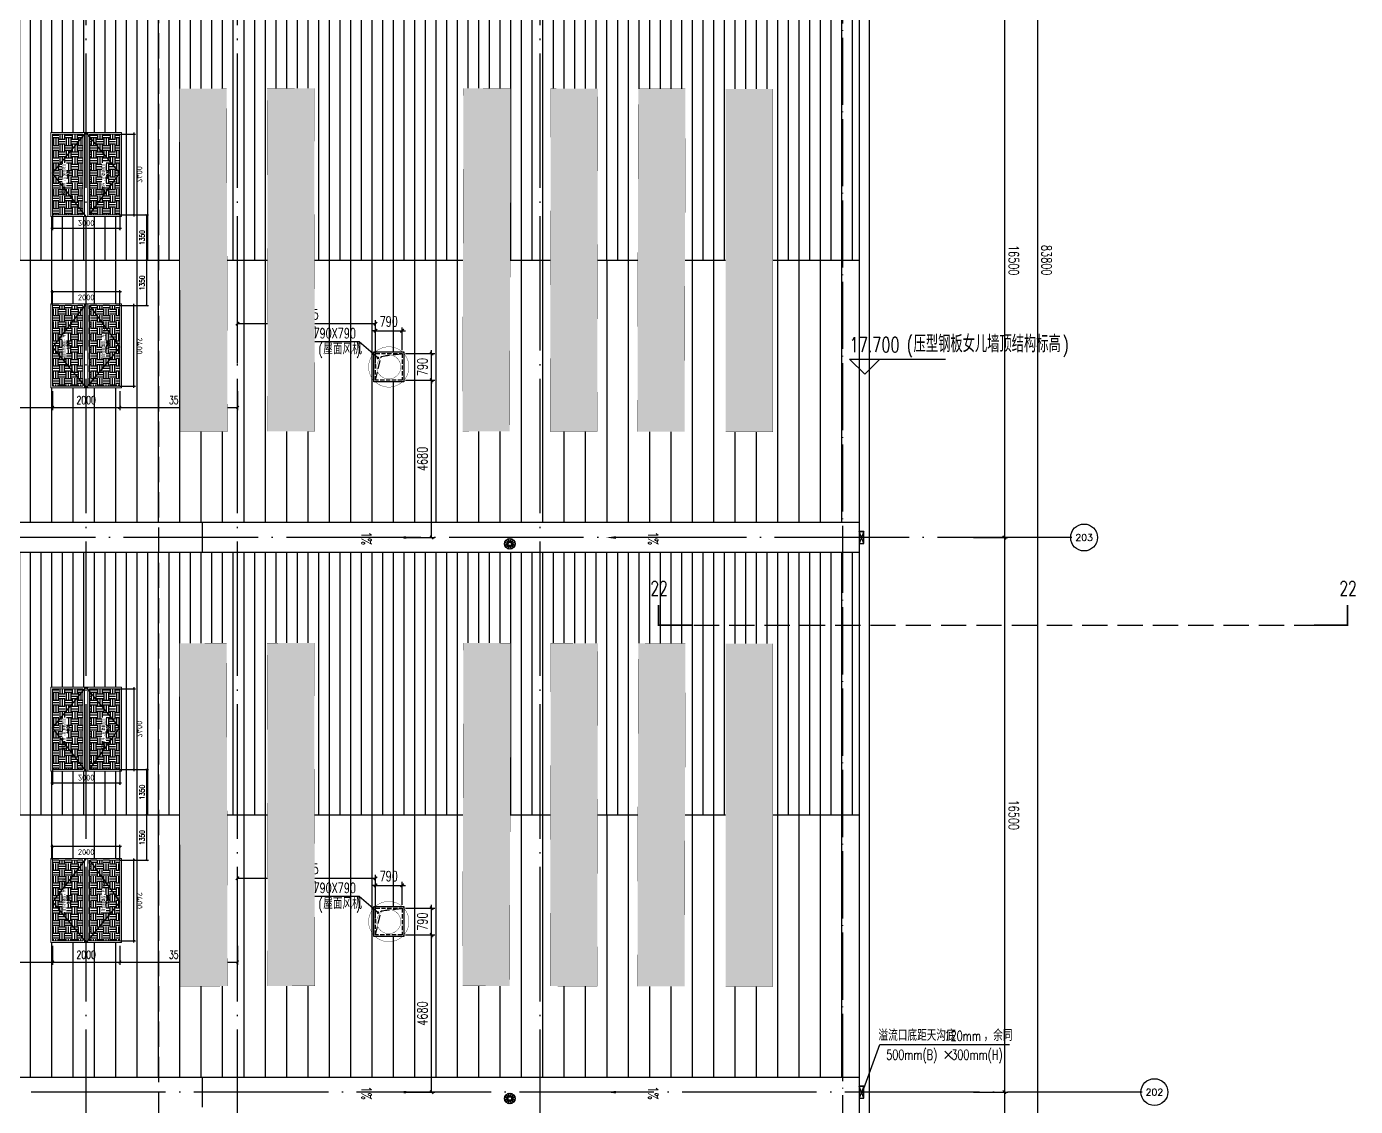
# Model space of a CAD drawing. Extents: x -1313754 to 847533, y 489853 to 941203.
# Drawn here: x 346874 to 386393, y 656146 to 688271 of the extents above; entities that cross this region are included whole.
import ezdxf
from ezdxf.enums import TextEntityAlignment as Align

# ---------------------------------------------------------------- set-up
doc = ezdxf.new("R2010")
doc.units = 0
doc.header["$LTSCALE"] = 1000
doc.header["$MEASUREMENT"] = 0
for name, pattern in [('DASH', [0.35, 0.25, -0.1]), ('DOTE', [2.42, 2, -0.2, 0.02, -0.2]), ('HIDDEN', [9.525, 6.35, -3.175])]:
    doc.linetypes.add(name, pattern=pattern)
doc.layers.get('Defpoints').update_dxf_attribs({"color": 210})
for name, color, linetype in [('99平面图例外参$0$A-HATCH-2', 251, 'Continuous'), ('A-AXIS-D', 1, 'Continuous'), ('A-AXIS-DOTE', 14, 'DOTE'), ('A-AXIS-DP', 126, 'Continuous'), ('A-AXIS-SYMB', 3, 'Continuous'), ('A-DRAIN', 142, 'Continuous'), ('A-HATCH-2', 251, 'Continuous'), ('A-LIN-V', 9, 'Continuous'), ('A-SFCE', 30, 'Continuous'), ('A-WINDOW', 140, 'Continuous'), ('AS-COLN', 6, 'Continuous'), ('AS-WALL', 40, 'Continuous'), ('AS-结构边线层', 200, 'Continuous'), ('DIM_SYMB', 3, 'Continuous'), ('E-电气标注', 84, 'Continuous'), ('PUB_TEXT', 7, 'Continuous'), ('SPACE', 7, 'Continuous'), ('SPACE_HATCH', 8, 'Continuous'), ('参考线', 8, 'Continuous'), ('外框', 1, 'HIDDEN'), ('暖通', 7, 'Continuous'), ('虹吸溢流', 3, 'Continuous'), ('虹吸雨水斗', 6, 'Continuous'), ('虹吸雨水标注XT', 7, 'Continuous')]:
    doc.layers.add(name, color=color, linetype=linetype)
doc.layers.add('A-加建区域', color=47, linetype='Continuous', plot=False)
doc.layers.add('成型线', color=3, linetype='Continuous', lineweight=18)
doc.styles.add('_TCH_AXIS', font='COMPLEX', dxfattribs={"bigfont": 'GBCBIG'})
doc.styles.add('_TCH_DIM', font='SIMPLEX', dxfattribs={"bigfont": 'GBCBIG'})
doc.styles.add('_TCH_DIM_T3', font='SIMPLEX', dxfattribs={"width": 0.705882, "bigfont": 'GBCBIG'})
doc.styles.add('_TCH_LABEL', font='COMPLEX', dxfattribs={"bigfont": 'GBCBIG'})
doc.styles.add('_TCH_SPACE', font='SIMPLEX', dxfattribs={"height": 5, "bigfont": 'GBCBIG'})
doc.styles.add('A-DIM_T3', font='SIMPLEX', dxfattribs={"width": 0.705882, "bigfont": 'GBCBIG'})
doc.styles.get("Standard").update_dxf_attribs({"font": 'gbenor.shx', "bigfont": 'gbcbig.shx'})
doc.dimstyles.new('_TCH_ARCH&&100', dxfattribs={"dimtxt": 297.5, "dimasz": 100, "dimexe": 100, "dimexo": 100, "dimgap": 126.25, "dimtad": 1, "dimdec": 0, "dimzin": 0, "dimdsep": 46, "dimtxsty": '_TCH_DIM_T3', "dimblk": 'ARCHTICK', "dimcen": 0.09, "dimclrt": 7, "dimazin": 2, "dimtfac": 1, "dimtdec": 0, "dimtix": 1, "dimtmove": 2, "dimatfit": 3, "dimfxl": 0, "dimtolj": 1, "dimtzin": 0, "dimarcsym": 0})
doc.dimstyles.new('_TCH_ARCH&&50', dxfattribs={"dimtxt": 148.75, "dimasz": 50, "dimexe": 50, "dimexo": 50, "dimgap": 63.125, "dimtad": 1, "dimdec": 0, "dimzin": 0, "dimdsep": 46, "dimtxsty": '_TCH_DIM_T3', "dimblk": 'ARCHTICK', "dimcen": 0.09, "dimclrt": 7, "dimazin": 2, "dimtfac": 1, "dimtdec": 0, "dimtix": 1, "dimtmove": 2, "dimatfit": 3, "dimfxl": 0, "dimtolj": 1, "dimtzin": 0, "dimarcsym": 0})
doc.dimstyles.new('_TCH_ARCH&&80', dxfattribs={"dimtxt": 238, "dimasz": 80, "dimexe": 80, "dimexo": 80, "dimgap": 101, "dimtad": 1, "dimdec": 0, "dimzin": 0, "dimdsep": 46, "dimtxsty": '_TCH_DIM_T3', "dimblk": 'ARCHTICK', "dimcen": 0.09, "dimclrt": 7, "dimazin": 2, "dimtfac": 1, "dimtdec": 0, "dimtix": 1, "dimtmove": 2, "dimatfit": 3, "dimfxl": 0, "dimtolj": 1, "dimtzin": 0, "dimarcsym": 0})
doc.dimstyles.new('A-DIM&&100', dxfattribs={"dimtxt": 297.5, "dimasz": 100, "dimexe": 100, "dimexo": 100, "dimgap": 126.25, "dimtad": 1, "dimdec": 0, "dimzin": 0, "dimdsep": 46, "dimtxsty": 'A-DIM_T3', "dimblk": 'ARCHTICK', "dimcen": 0.09, "dimclrt": 7, "dimazin": 2, "dimtfac": 1, "dimtdec": 0, "dimtix": 1, "dimtmove": 2, "dimatfit": 3, "dimfxl": 0, "dimtolj": 1, "dimtzin": 0, "dimarcsym": 0})
pattern_1 = [(90, (-500100, 0), (-317.5, 0), [])]
pattern_2 = [(90, (-500100, 0), (-635, 0), [])]
pattern_3 = [(0, (0, 0), (187.5, 187.5), [187.5, -187.5]), (0, (0, 70.31), (187.5, 187.5), [187.5, -187.5]), (0, (0, 140.62), (187.5, 187.5), [187.5, -187.5]), (90, (23.44, 164.06), (-187.5, 187.5), [187.5, -187.5]), (90, (93.75, 164.06), (-187.5, 187.5), [187.5, -187.5]), (90, (164.06, 164.06), (-187.5, 187.5), [187.5, -187.5])]

# ---------------------------------------------------------------- blocks, each defined once
blk = doc.blocks.new('rrrrrrrrrrrrrrrrrrrrr')
at = {"layer": 'A-HATCH-2'}
h = blk.add_hatch(dxfattribs=at)
h.set_pattern_fill('ANSI31', color=256, scale=200, angle=45)
h.set_pattern_definition(pattern_1)
h.paths.add_polyline_path([(-266220, 681320), (-133684.3, 681320), (-128454.2, 681320), (-128454.2, 689120), (-274689.3, 689120), (-277219.5, 681320), (-262540, 681320)])
h = blk.add_hatch(dxfattribs=at)
h.set_pattern_fill('ANSI31', color=256, scale=400, angle=45)
h.set_pattern_definition(pattern_2)
h.paths.add_polyline_path([(-266220, 681320), (-133684.3, 681320), (-128454.2, 681320), (-128454.2, 673520), (-279749.7, 673520), (-277219.5, 681320), (-262540, 681320)])
h = blk.add_hatch(dxfattribs=at)
h.set_pattern_fill('ANSI31', color=256, scale=200, angle=45)
h.set_pattern_definition(pattern_1)
h.paths.add_polyline_path([(-266220, 664820), (-133684.3, 664820), (-128454.2, 664820), (-128454.2, 672620), (-280041.7, 672620), (-282571.9, 664820), (-262540, 664820)])
h = blk.add_hatch(dxfattribs=at)
h.set_pattern_fill('ANSI31', color=256, scale=400, angle=45)
h.set_pattern_definition(pattern_2)
h.paths.add_polyline_path([(-266220, 664820), (-133684.3, 664820), (-128454.2, 664820), (-128454.2, 657020), (-285102.1, 657020), (-282571.9, 664820), (-262540, 664820)])
at = {"layer": 'A-AXIS-SYMB'}
for p, q in [((-128300, 677930), (-128750, 678380)), ((-128750, 678380), (-125900, 678380)), ((-128300, 677930), (-127850, 678380))]:
    blk.add_line(p, q, dxfattribs=at)
at = {"layer": 'A-LIN-V'}
for points in [[(-128454.2, 673520), (-279749.7, 673520)], [(-280041.7, 672620), (-285102.1, 657020), (-128454.2, 657020)], [(-128454.2, 672620), (-280041.7, 672620)]]:
    blk.add_lwpolyline(points, dxfattribs=at)
at = {"layer": 'A-SFCE'}
for points in [[(-285554.2, 654570), (-286154.2, 654570), (-286154.2, 639420), (-128154.2, 639420), (-128154.2, 639420), (-128154.2, 723220), (-264679.1, 723220), (-286154.2, 657017.5), (-286154.2, 656070)], [(-285854.2, 654270), (-285854.2, 639720), (-128454.2, 639720), (-128454.2, 722920), (-264461, 722920), (-285854.2, 656970), (-285854.2, 656370)], [(-277958.7, 681320), (-128454.2, 681320)], [(-283307.8, 664820), (-128454.2, 664820)]]:
    blk.add_lwpolyline(points, dxfattribs=at)
at = {"layer": 'PUB_TEXT', "style": '_TCH_DIM', "width": 0.705882}
for s, height, p in [('17.700', 446.25, (-128750.8, 678580)), ('(', 446.2, (-127055.8, 678580)), (')', 446.2, (-122422.4, 678580))]:
    blk.add_text(s, height=height, dxfattribs=at).set_placement(p)
at = {"layer": 'PUB_TEXT', "style": '_TCH_DIM'}
blk.add_text('压型钢板女儿墙顶结构标高', height=506.383, dxfattribs=at).set_placement((-126845.8, 678580))
blk = doc.blocks.new('_ArchTick')
at = {"color": 0, "linetype": 'ByBlock', "const_width": 0.4}
blk.add_lwpolyline([(-0.5, -0.5), (0.5, 0.5)], dxfattribs=at)
blk = doc.blocks.new('44')
at = {"layer": 'A-AXIS-DP', "color": 1}
for p, q in [((280302, 745270), (280302, 747370)), ((277446, 744900), (279946, 744900))]:
    blk.add_line(p, q, dxfattribs=at)
for p, xscale, yscale, zscale, rotation in [((280302, 747320), -50.00000000000003, 50.00000000000003, 50.00000000000001, 270), ((280302, 745320), -50.00000000000001, 50.00000000000001, 50.00000000000001, 90), ((279896, 744900), -50, 50, 50, 180)]:
    blk.add_blockref('_ArchTick', p, dxfattribs=dict(at, xscale=xscale, yscale=yscale, zscale=zscale, rotation=rotation))
at = {"layer": 'A-AXIS-DP', "color": 1, "xscale": -50, "yscale": 50, "zscale": 50}
blk.add_blockref('_ArchTick', (277496, 744900), dxfattribs=at)
at = {"layer": 'A-AXIS-DP', "color": 1, "insert": (278696, 744737), "char_height": 175, "attachment_point": 5, "rotation": 180}
blk.add_mtext('\\A1;2400', dxfattribs=at)
blk.add_wipeout([(277446, 745270), (279946, 745270), (279946, 747370), (277446, 747370)]).dxf.layer = '参考线'
at = {"layer": 'SPACE_HATCH'}
h = blk.add_hatch(dxfattribs=at)
h.set_pattern_fill('土壤', color=1, scale=50, style=0)
h.set_pattern_definition(pattern_3)
h.paths.add_polyline_path([(277496, 746420), (279896, 746420), (279896, 747320), (277496, 747320)])
h.paths.add_polyline_path([(278352, 746904), (279057, 746904), (279057, 747034), (278352, 747034)])
h.paths.add_polyline_path([(278591, 746811), (278817, 746811), (278817, 746895), (278591, 746895)])
h = blk.add_hatch(dxfattribs=at)
h.set_pattern_fill('土壤', color=1, scale=50, style=0)
h.set_pattern_definition(pattern_3)
h.paths.add_polyline_path([(277496, 746220), (279896, 746220), (279896, 745320), (277496, 745320)])
h.paths.add_polyline_path([(278352, 745724), (279057, 745724), (279057, 745854), (278352, 745854)])
h.paths.add_polyline_path([(278591, 745631), (278817, 745631), (278817, 745715), (278591, 745715)])
at = {"layer": 'A-AXIS-DP', "color": 1}
for p, q in [((279906, 747320), (280352, 747320)), ((277496, 745320), (277496, 744850)), ((279896, 745320), (279896, 744850)), ((279906, 745320), (280352, 745320))]:
    blk.add_line(p, q, dxfattribs=at)
at = {"layer": '外框'}
for points in [[(279946, 746320), (278658, 747320), (277446, 746320)], [(279896, 746220), (278658, 745320), (277446, 746320)]]:
    blk.add_lwpolyline(points, dxfattribs=at)
at = {"layer": '成型线'}
for p, q in [((279946, 745270), (279946, 747370)), ((277446, 746370), (279946, 746370)), ((277446, 746270), (279946, 746270)), ((277496, 746420), (279896, 746420)), ((277496, 746220), (279896, 746220))]:
    blk.add_line(p, q, dxfattribs=at)
for points in [[(279946, 745270), (277446, 745270), (277446, 747370), (279946, 747370)], [(277496, 746420), (277496, 747320), (279896, 747320), (279896, 746420)], [(279896, 746220), (279896, 745320), (277496, 745320), (277496, 746220)]]:
    blk.add_lwpolyline(points, dxfattribs=at)
at = {"layer": 'A-AXIS-DP', "color": 1, "insert": (280139, 746320), "char_height": 175, "attachment_point": 5, "rotation": 270}
blk.add_mtext('\\A1;2000', dxfattribs=at)
at = {"layer": 'SPACE', "color": 1, "style": '_TCH_SPACE'}
for p in [(278365, 746930), (278365, 745750)]:
    blk.add_text('自然排烟窗，有效面积', height=96.5, dxfattribs=at).set_placement(p)
at = {"layer": 'SPACE', "color": 1, "style": '_TCH_SPACE', "width": 0.705882}
for s, height, p in [('2.16m', 59.5, (278600, 746828)), ('2', 29.8, (278792, 746863)), ('2.16m', 59.5, (278600, 745648)), ('2', 29.8, (278792, 745683))]:
    blk.add_text(s, height=height, dxfattribs=at).set_placement(p)
blk = doc.blocks.new('*D2266')
at = {"layer": 'A-WINDOW', "color": 0, "lineweight": -2}
for p, q in [((296446, 826270), (296446, 825470)), ((297796, 826270), (297796, 825470)), ((296446, 825520), (297796, 825520))]:
    blk.add_line(p, q, dxfattribs=at)
at = {"layer": 'Defpoints', "color": 0}
for p in [(296446, 826320), (297796, 826320), (297796, 825520)]:
    blk.add_point(p, dxfattribs=at)
at = {"layer": 'A-WINDOW', "color": 0, "lineweight": -2, "xscale": 50, "yscale": 50, "zscale": 50, "rotation": 180}
blk.add_blockref('_ArchTick', (296446, 825520), dxfattribs=at)
at = {"layer": 'A-WINDOW', "color": 0, "lineweight": -2, "xscale": 50, "yscale": 50, "zscale": 50}
blk.add_blockref('_ArchTick', (297796, 825520), dxfattribs=at)
at = {"layer": 'A-WINDOW', "color": 7, "insert": (297121, 825657), "char_height": 148.8, "attachment_point": 5, "style": '_TCH_DIM_T3'}
blk.add_mtext('\\A1;1350', dxfattribs=at)
blk = doc.blocks.new('*D2267')
at = {"layer": 'A-WINDOW', "color": 0, "lineweight": -2}
for p, q in [((297796, 826270), (297796, 825470)), ((299146, 826270), (299146, 825470)), ((297796, 825520), (299146, 825520))]:
    blk.add_line(p, q, dxfattribs=at)
at = {"layer": 'Defpoints', "color": 0}
for p in [(297796, 826320), (299146, 826320), (299146, 825520)]:
    blk.add_point(p, dxfattribs=at)
at = {"layer": 'A-WINDOW', "color": 0, "lineweight": -2, "xscale": 50, "yscale": 50, "zscale": 50, "rotation": 180}
blk.add_blockref('_ArchTick', (297796, 825520), dxfattribs=at)
at = {"layer": 'A-WINDOW', "color": 0, "lineweight": -2, "xscale": 50, "yscale": 50, "zscale": 50}
blk.add_blockref('_ArchTick', (299146, 825520), dxfattribs=at)
at = {"layer": 'A-WINDOW', "color": 7, "insert": (298471, 825657), "char_height": 148.8, "attachment_point": 5, "style": '_TCH_DIM_T3'}
blk.add_mtext('\\A1;1350', dxfattribs=at)
blk = doc.blocks.new('*D2029')
at = {"layer": 'A-AXIS-DP', "color": 0, "lineweight": -2}
for p, q in [((344146, 660920), (344146, 660360)), ((347646, 660920), (347646, 660360)), ((344146, 660440), (347646, 660440))]:
    blk.add_line(p, q, dxfattribs=at)
at = {"layer": 'Defpoints', "color": 0}
for p in [(344146, 661000), (347646, 661000), (347646, 660440)]:
    blk.add_point(p, dxfattribs=at)
at = {"layer": 'A-AXIS-DP', "color": 0, "lineweight": -2, "xscale": 80, "yscale": 80, "zscale": 80, "rotation": 180}
blk.add_blockref('_ArchTick', (344146, 660440), dxfattribs=at)
at = {"layer": 'A-AXIS-DP', "color": 0, "lineweight": -2, "xscale": 80, "yscale": 80, "zscale": 80}
blk.add_blockref('_ArchTick', (347646, 660440), dxfattribs=at)
at = {"layer": 'A-AXIS-DP', "color": 7, "insert": (345896, 660660), "char_height": 238, "attachment_point": 5, "style": '_TCH_DIM_T3'}
blk.add_mtext('\\A1;3500', dxfattribs=at)
blk = doc.blocks.new('*D2030')
at = {"layer": 'A-AXIS-DP', "color": 0, "lineweight": -2}
for p, q in [((347646, 660920), (347646, 660360)), ((349646, 660920), (349646, 660360)), ((347646, 660440), (349646, 660440))]:
    blk.add_line(p, q, dxfattribs=at)
at = {"layer": 'Defpoints', "color": 0}
for p in [(347646, 661000), (349646, 661000), (349646, 660440)]:
    blk.add_point(p, dxfattribs=at)
at = {"layer": 'A-AXIS-DP', "color": 0, "lineweight": -2, "xscale": 80, "yscale": 80, "zscale": 80, "rotation": 180}
blk.add_blockref('_ArchTick', (347646, 660440), dxfattribs=at)
at = {"layer": 'A-AXIS-DP', "color": 0, "lineweight": -2, "xscale": 80, "yscale": 80, "zscale": 80}
blk.add_blockref('_ArchTick', (349646, 660440), dxfattribs=at)
at = {"layer": 'A-AXIS-DP', "color": 7, "insert": (348646, 660660), "char_height": 238, "attachment_point": 5, "style": '_TCH_DIM_T3'}
blk.add_mtext('\\A1;2000', dxfattribs=at)
blk = doc.blocks.new('*D2031')
at = {"layer": 'A-AXIS-DP', "color": 0, "lineweight": -2}
for p, q in [((349646, 660920), (349646, 660360)), ((353146, 660920), (353146, 660360)), ((349646, 660440), (353146, 660440))]:
    blk.add_line(p, q, dxfattribs=at)
at = {"layer": 'Defpoints', "color": 0}
for p in [(349646, 661000), (353146, 661000), (353146, 660440)]:
    blk.add_point(p, dxfattribs=at)
at = {"layer": 'A-AXIS-DP', "color": 0, "lineweight": -2, "xscale": 80, "yscale": 80, "zscale": 80, "rotation": 180}
blk.add_blockref('_ArchTick', (349646, 660440), dxfattribs=at)
at = {"layer": 'A-AXIS-DP', "color": 0, "lineweight": -2, "xscale": 80, "yscale": 80, "zscale": 80}
blk.add_blockref('_ArchTick', (353146, 660440), dxfattribs=at)
at = {"layer": 'A-AXIS-DP', "color": 7, "insert": (351396, 660660), "char_height": 238, "attachment_point": 5, "style": '_TCH_DIM_T3'}
blk.add_mtext('\\A1;3500', dxfattribs=at)
blk = doc.blocks.new('*D2059')
at = {"layer": 'A-AXIS-DP', "color": 0, "lineweight": -2}
for p, q in [((344146, 677420), (344146, 676860)), ((347646, 677420), (347646, 676860)), ((344146, 676940), (347646, 676940))]:
    blk.add_line(p, q, dxfattribs=at)
at = {"layer": 'Defpoints', "color": 0}
for p in [(344146, 677500), (347646, 677500), (347646, 676940)]:
    blk.add_point(p, dxfattribs=at)
at = {"layer": 'A-AXIS-DP', "color": 0, "lineweight": -2, "xscale": 80, "yscale": 80, "zscale": 80, "rotation": 180}
blk.add_blockref('_ArchTick', (344146, 676940), dxfattribs=at)
at = {"layer": 'A-AXIS-DP', "color": 0, "lineweight": -2, "xscale": 80, "yscale": 80, "zscale": 80}
blk.add_blockref('_ArchTick', (347646, 676940), dxfattribs=at)
at = {"layer": 'A-AXIS-DP', "color": 7, "insert": (345896, 677160), "char_height": 238, "attachment_point": 5, "style": '_TCH_DIM_T3'}
blk.add_mtext('\\A1;3500', dxfattribs=at)
blk = doc.blocks.new('*D2060')
at = {"layer": 'A-AXIS-DP', "color": 0, "lineweight": -2}
for p, q in [((347646, 677420), (347646, 676860)), ((349646, 677420), (349646, 676860)), ((347646, 676940), (349646, 676940))]:
    blk.add_line(p, q, dxfattribs=at)
at = {"layer": 'Defpoints', "color": 0}
for p in [(347646, 677500), (349646, 677500), (349646, 676940)]:
    blk.add_point(p, dxfattribs=at)
at = {"layer": 'A-AXIS-DP', "color": 0, "lineweight": -2, "xscale": 80, "yscale": 80, "zscale": 80, "rotation": 180}
blk.add_blockref('_ArchTick', (347646, 676940), dxfattribs=at)
at = {"layer": 'A-AXIS-DP', "color": 0, "lineweight": -2, "xscale": 80, "yscale": 80, "zscale": 80}
blk.add_blockref('_ArchTick', (349646, 676940), dxfattribs=at)
at = {"layer": 'A-AXIS-DP', "color": 7, "insert": (348646, 677160), "char_height": 238, "attachment_point": 5, "style": '_TCH_DIM_T3'}
blk.add_mtext('\\A1;2000', dxfattribs=at)
blk = doc.blocks.new('*D2061')
at = {"layer": 'A-AXIS-DP', "color": 0, "lineweight": -2}
for p, q in [((349646, 677420), (349646, 676860)), ((353146, 677420), (353146, 676860)), ((349646, 676940), (353146, 676940))]:
    blk.add_line(p, q, dxfattribs=at)
at = {"layer": 'Defpoints', "color": 0}
for p in [(349646, 677500), (353146, 677500), (353146, 676940)]:
    blk.add_point(p, dxfattribs=at)
at = {"layer": 'A-AXIS-DP', "color": 0, "lineweight": -2, "xscale": 80, "yscale": 80, "zscale": 80, "rotation": 180}
blk.add_blockref('_ArchTick', (349646, 676940), dxfattribs=at)
at = {"layer": 'A-AXIS-DP', "color": 0, "lineweight": -2, "xscale": 80, "yscale": 80, "zscale": 80}
blk.add_blockref('_ArchTick', (353146, 676940), dxfattribs=at)
at = {"layer": 'A-AXIS-DP', "color": 7, "insert": (351396, 677160), "char_height": 238, "attachment_point": 5, "style": '_TCH_DIM_T3'}
blk.add_mtext('\\A1;3500', dxfattribs=at)
blk = doc.blocks.new('*D1321')
at = {"layer": 'A-AXIS-D', "color": 0, "lineweight": -2}
for p, q in [((95776, -115250), (96792, -115250)), ((96692, -115250), (96692, -131750)), ((95776, -131750), (96792, -131750))]:
    blk.add_line(p, q, dxfattribs=at)
at = {"layer": 'Defpoints', "color": 0}
for p in [(95676, -115250), (95676, -131750), (96692, -131750)]:
    blk.add_point(p, dxfattribs=at)
at = {"layer": 'A-AXIS-D', "color": 0, "lineweight": -2, "xscale": 100, "yscale": 100, "zscale": 100}
for p, rotation in [((96692, -115250), 90), ((96692, -131750), 270)]:
    blk.add_blockref('_ArchTick', p, dxfattribs=dict(at, rotation=rotation))
at = {"layer": 'A-AXIS-D', "color": 7, "insert": (96967, -123500), "char_height": 297.5, "attachment_point": 5, "rotation": 270, "style": 'A-DIM_T3'}
blk.add_mtext('\\A1;16500', dxfattribs=at)
blk = doc.blocks.new('*D1322')
at = {"layer": 'A-AXIS-D', "color": 0, "lineweight": -2}
for p, q in [((95776, -131750), (96792, -131750)), ((96692, -131750), (96692, -148250)), ((95776, -148250), (96792, -148250))]:
    blk.add_line(p, q, dxfattribs=at)
at = {"layer": 'Defpoints', "color": 0}
for p in [(95676, -131750), (95676, -148250), (96692, -148250)]:
    blk.add_point(p, dxfattribs=at)
at = {"layer": 'A-AXIS-D', "color": 0, "lineweight": -2, "xscale": 100, "yscale": 100, "zscale": 100}
for p, rotation in [((96692, -131750), 90), ((96692, -148250), 270)]:
    blk.add_blockref('_ArchTick', p, dxfattribs=dict(at, rotation=rotation))
at = {"layer": 'A-AXIS-D', "color": 7, "insert": (96967, -140000), "char_height": 297.5, "attachment_point": 5, "rotation": 270, "style": 'A-DIM_T3'}
blk.add_mtext('\\A1;16500', dxfattribs=at)
blk = doc.blocks.new('*D1323')
at = {"layer": 'A-AXIS-D', "color": 0, "lineweight": -2}
for p, q in [((95776, -148250), (96792, -148250)), ((96692, -148250), (96692, -164750)), ((95776, -164750), (96792, -164750))]:
    blk.add_line(p, q, dxfattribs=at)
at = {"layer": 'Defpoints', "color": 0}
for p in [(95676, -148250), (95676, -164750), (96692, -164750)]:
    blk.add_point(p, dxfattribs=at)
at = {"layer": 'A-AXIS-D', "color": 0, "lineweight": -2, "xscale": 100, "yscale": 100, "zscale": 100}
for p, rotation in [((96692, -148250), 90), ((96692, -164750), 270)]:
    blk.add_blockref('_ArchTick', p, dxfattribs=dict(at, rotation=rotation))
at = {"layer": 'A-AXIS-D', "color": 7, "insert": (96967, -156500), "char_height": 297.5, "attachment_point": 5, "rotation": 270, "style": 'A-DIM_T3'}
blk.add_mtext('\\A1;16500', dxfattribs=at)
blk = doc.blocks.new('*D1405')
at = {"layer": 'A-AXIS-D', "color": 0, "lineweight": -2}
for p, q in [((95876, -81600), (97772, -81600)), ((97672, -81600), (97672, -165400)), ((95876, -165400), (97772, -165400))]:
    blk.add_line(p, q, dxfattribs=at)
at = {"layer": 'Defpoints', "color": 0}
for p in [(95776, -81600), (95776, -165400), (97672, -165400)]:
    blk.add_point(p, dxfattribs=at)
at = {"layer": 'A-AXIS-D', "color": 0, "lineweight": -2, "xscale": 100, "yscale": 100, "zscale": 100}
for p, rotation in [((97672, -81600), 90), ((97672, -165400), 270)]:
    blk.add_blockref('_ArchTick', p, dxfattribs=dict(at, rotation=rotation))
at = {"layer": 'A-AXIS-D', "color": 7, "insert": (97947, -123500), "char_height": 297.5, "attachment_point": 5, "rotation": 270, "style": '_TCH_DIM_T3'}
blk.add_mtext('\\A1;83800', dxfattribs=at)
blk = doc.blocks.new('*D138')
at = {"layer": 'A-AXIS-DP', "color": 0, "lineweight": -2}
for p, q in [((-1274, 395), (-1274, 495)), ((-495, 395), (-1374, 395)), ((-1274, 395), (-1274, -395)), ((-495, -395), (-1374, -395)), ((-1274, -395), (-1274, -495))]:
    blk.add_line(p, q, dxfattribs=at)
at = {"layer": 'Defpoints', "color": 0}
for p in [(-395, 395), (-1274, -395), (-395, -395)]:
    blk.add_point(p, dxfattribs=at)
at = {"layer": 'A-AXIS-DP', "color": 0, "lineweight": -2, "xscale": 100, "yscale": 100, "zscale": 100}
for p, rotation in [((-1274, 395), 270), ((-1274, -395), 90)]:
    blk.add_blockref('_ArchTick', p, dxfattribs=dict(at, rotation=rotation))
at = {"layer": 'A-AXIS-DP', "color": 7, "insert": (-999, 0), "char_height": 297.5, "attachment_point": 5, "rotation": 270, "style": '_TCH_DIM_T3'}
blk.add_mtext('\\A1;790', dxfattribs=at)
blk = doc.blocks.new('*D139')
at = {"layer": 'A-AXIS-DP', "color": 0, "lineweight": -2}
for p, q in [((-395, -495), (-395, -1178)), ((395, -495), (395, -1178)), ((-395, -1078), (-495, -1078)), ((395, -1078), (-395, -1078)), ((395, -1078), (495, -1078))]:
    blk.add_line(p, q, dxfattribs=at)
at = {"layer": 'Defpoints', "color": 0}
for p in [(-395, -395), (395, -395), (-395, -1078)]:
    blk.add_point(p, dxfattribs=at)
at = {"layer": 'A-AXIS-DP', "color": 0, "lineweight": -2, "xscale": 100, "yscale": 100, "zscale": 100}
blk.add_blockref('_ArchTick', (-395, -1078), dxfattribs=at)
at = {"layer": 'A-AXIS-DP', "color": 0, "lineweight": -2, "xscale": 100, "yscale": 100, "zscale": 100, "rotation": 180}
blk.add_blockref('_ArchTick', (395, -1078), dxfattribs=at)
at = {"layer": 'A-AXIS-DP', "color": 7, "insert": (0, -1353), "char_height": 297.5, "attachment_point": 5, "rotation": 180, "style": '_TCH_DIM_T3'}
blk.add_mtext('\\A1;790', dxfattribs=at)
blk = doc.blocks.new('*D2448')
at = {"layer": 'A-AXIS-DP', "color": 0, "lineweight": -2}
for p, q in [((358141, 677750), (359020, 677750)), ((358920, 673070), (358920, 677750)), ((358141, 673070), (359020, 673070))]:
    blk.add_line(p, q, dxfattribs=at)
at = {"layer": 'Defpoints', "color": 0}
for p in [(358041, 677750), (358920, 677750), (358041, 673070)]:
    blk.add_point(p, dxfattribs=at)
at = {"layer": 'A-AXIS-DP', "color": 0, "lineweight": -2, "xscale": 100, "yscale": 100, "zscale": 100}
for p, rotation in [((358920, 677750), 90), ((358920, 673070), 270)]:
    blk.add_blockref('_ArchTick', p, dxfattribs=dict(at, rotation=rotation))
at = {"layer": 'A-AXIS-DP', "color": 7, "insert": (358645, 675410), "char_height": 297.5, "attachment_point": 5, "rotation": 90, "style": '_TCH_DIM_T3'}
blk.add_mtext('\\A1;4680', dxfattribs=at)
blk = doc.blocks.new('*D2449')
at = {"layer": 'A-AXIS-DP', "color": 0, "lineweight": -2}
for p, q in [((353146, 678245), (353146, 679535)), ((353146, 679435), (357251, 679435)), ((357251, 678245), (357251, 679535))]:
    blk.add_line(p, q, dxfattribs=at)
at = {"layer": 'Defpoints', "color": 0}
for p in [(357251, 679435), (353146, 678145), (357251, 678145)]:
    blk.add_point(p, dxfattribs=at)
at = {"layer": 'A-AXIS-DP', "color": 0, "lineweight": -2, "xscale": 100, "yscale": 100, "zscale": 100, "rotation": 180}
blk.add_blockref('_ArchTick', (353146, 679435), dxfattribs=at)
at = {"layer": 'A-AXIS-DP', "color": 0, "lineweight": -2, "xscale": 100, "yscale": 100, "zscale": 100}
blk.add_blockref('_ArchTick', (357251, 679435), dxfattribs=at)
at = {"layer": 'A-AXIS-DP', "color": 7, "insert": (355198, 679710), "char_height": 297.5, "attachment_point": 5, "style": '_TCH_DIM_T3'}
blk.add_mtext('\\A1;4105', dxfattribs=at)
blk = doc.blocks.new('*D2474')
at = {"layer": 'A-AXIS-DP', "color": 0, "lineweight": -2}
for p, q in [((353146, 661745), (353146, 663035)), ((353146, 662935), (357251, 662935)), ((357251, 661745), (357251, 663035))]:
    blk.add_line(p, q, dxfattribs=at)
at = {"layer": 'Defpoints', "color": 0}
for p in [(357251, 662935), (353146, 661645), (357251, 661645)]:
    blk.add_point(p, dxfattribs=at)
at = {"layer": 'A-AXIS-DP', "color": 0, "lineweight": -2, "xscale": 100, "yscale": 100, "zscale": 100, "rotation": 180}
blk.add_blockref('_ArchTick', (353146, 662935), dxfattribs=at)
at = {"layer": 'A-AXIS-DP', "color": 0, "lineweight": -2, "xscale": 100, "yscale": 100, "zscale": 100}
blk.add_blockref('_ArchTick', (357251, 662935), dxfattribs=at)
at = {"layer": 'A-AXIS-DP', "color": 7, "insert": (355198, 663210), "char_height": 297.5, "attachment_point": 5, "style": '_TCH_DIM_T3'}
blk.add_mtext('\\A1;4105', dxfattribs=at)
blk = doc.blocks.new('*D2475')
at = {"layer": 'A-AXIS-DP', "color": 0, "lineweight": -2}
for p, q in [((358141, 661250), (359020, 661250)), ((358920, 656570), (358920, 661250)), ((358141, 656570), (359020, 656570))]:
    blk.add_line(p, q, dxfattribs=at)
at = {"layer": 'Defpoints', "color": 0}
for p in [(358041, 661250), (358920, 661250), (358041, 656570)]:
    blk.add_point(p, dxfattribs=at)
at = {"layer": 'A-AXIS-DP', "color": 0, "lineweight": -2, "xscale": 100, "yscale": 100, "zscale": 100}
for p, rotation in [((358920, 661250), 90), ((358920, 656570), 270)]:
    blk.add_blockref('_ArchTick', p, dxfattribs=dict(at, rotation=rotation))
at = {"layer": 'A-AXIS-DP', "color": 7, "insert": (358645, 658910), "char_height": 297.5, "attachment_point": 5, "rotation": 90, "style": '_TCH_DIM_T3'}
blk.add_mtext('\\A1;4680', dxfattribs=at)
blk = doc.blocks.new('w42343eeee')
blk.add_wipeout([(367285, 568212), (365883, 568215), (365906, 578415), (367306, 578412)]).dxf.layer = '参考线'
at = {"layer": '99平面图例外参$0$A-HATCH-2'}
h = blk.add_hatch(dxfattribs=at)
h.set_pattern_fill('ANSI33', color=256, scale=75)
h.set_pattern_definition([(45, (1135667.22, 924695.12), (-168.3798, 168.3798), []), (45, (1135835.6, 924695.12), (-168.3798, 168.3798), [119.0625, -59.53125])])
h.paths.add_polyline_path([(366843, 550430), (365843, 550432)])
h.paths.add_polyline_path([(365906, 578415), (367306, 578412), (367283, 568212), (365883, 568215)])
at = {"layer": 'E-电气标注', "color": 1, "const_width": 5}
blk.add_lwpolyline([(365906, 578415), (365883, 568215), (367283, 568212), (367306, 578412)], close=True, dxfattribs=at)
blk = doc.blocks.new('w242343')
at = {"layer": 'A-SFCE', "xscale": -1, "rotation": 0.1299680659603089}
for p in [(40599186528.862907, 3385118967.971474), (40599189128.83931, 3385118979.766991)]:
    blk.add_blockref('w42343eeee', p, dxfattribs=at)
at = {"layer": 'A-SFCE'}
for p, rotation in [((40598461758.792892, 3385117329.819279), 0.1299680659603089), ((40598464358.796043, 3385117329.819263), 0.1299680659603089), ((40598466958.799187, 3385117329.819249), 0.1299680659603089), ((40598470873.681641, 3385116504.249009), 0.2599364601502722)]:
    blk.add_blockref('w42343eeee', p, dxfattribs=dict(at, rotation=rotation))
for p, rotation in [((40598461721.364868, 3385133829.776828), 0.1299680659603089), ((40598464321.367973, 3385133829.776813), 0.1299680659603089), ((40598466921.371147, 3385133829.776798), 0.1299680659603089), ((40598470836.253593, 3385133004.206556), 0.2599364601502722)]:
    blk.add_blockref('w42343eeee', p, dxfattribs=dict(at, rotation=rotation))
at = {"layer": 'A-SFCE', "xscale": -1, "rotation": 0.1299680659603089}
for p in [(40599186491.434822, 3385135467.929023), (40599189091.411179, 3385135479.72454)]:
    blk.add_blockref('w42343eeee', p, dxfattribs=at)
for p in [(40599186454.006721, 3385151967.886573), (40599189053.983109, 3385151979.682089)]:
    blk.add_blockref('w42343eeee', p, dxfattribs=at)
at = {"layer": 'A-SFCE'}
for p, rotation in [((40598461683.936768, 3385150329.734377), 0.1299680659603089), ((40598464283.939919, 3385150329.734363), 0.1299680659603089), ((40598466883.943039, 3385150329.734345), 0.1299680659603089), ((40598470798.82547, 3385149504.164105), 0.2599364601502722)]:
    blk.add_blockref('w42343eeee', p, dxfattribs=dict(at, rotation=rotation))
blk = doc.blocks.new('“奔腾”虹吸雨水斗')
at = {"layer": '虹吸雨水斗', "lineweight": 25}
for p, q in [((947048, 86793), (947066, 86707)), ((947082, 86711), (947055, 86795)), ((947125, 86795), (947098, 86711)), ((947114, 86707), (947132, 86793)), ((946944, 86685), (947028, 86658)), ((947028, 86641), (946944, 86614)), ((947032, 86673), (946946, 86692)), ((946946, 86607), (947032, 86625)), ((946982, 86753), (947040, 86688)), ((947040, 86611), (946982, 86546)), ((947052, 86699), (946987, 86758)), ((946987, 86541), (947052, 86600)), ((947066, 86592), (947048, 86506)), ((947055, 86504), (947082, 86587)), ((947098, 86587), (947125, 86504)), ((947132, 86506), (947114, 86592)), ((947194, 86758), (947128, 86699)), ((947128, 86600), (947194, 86541)), ((947140, 86688), (947199, 86753)), ((947199, 86546), (947140, 86611)), ((947234, 86692), (947148, 86673)), ((947148, 86625), (947234, 86607)), ((947152, 86658), (947236, 86685)), ((947236, 86614), (947152, 86641))]:
    blk.add_line(p, q, dxfattribs=at)
for radius in [150, 47.6]:
    blk.add_circle((947090, 86649), radius, dxfattribs=at)
for centre, start, end in [((947025, 86649), 291.6382, 68.3675), ((947034, 86682), 261.6382, 38.3675), ((947034, 86617), 321.6382, 98.3675), ((947057, 86706), 231.6382, 8.3675), ((947057, 86593), 351.6382, 128.3675), ((947090, 86715), 201.6382, 338.3675), ((947090, 86584), 21.6382, 158.3675), ((947123, 86706), 171.6382, 308.3675), ((947123, 86593), 51.6382, 188.3675), ((947147, 86682), 141.6382, 278.3675), ((947147, 86617), 81.6382, 218.3675), ((947155, 86649), 111.6382, 248.3675)]:
    blk.add_arc(centre, 8.82, start, end, dxfattribs=at)
blk = doc.blocks.new('溢流口')
at = {"layer": '虹吸雨水标注XT'}
for p, q in [((-250, 98), (250, -98)), ((250, 98), (-250, -98)), ((250, -98), (250, 98))]:
    blk.add_line(p, q, dxfattribs=at)
blk.add_lwpolyline([(-250, 98), (250, 98), (250, -98), (-250, -98)], close=True, dxfattribs=at)
blk = doc.blocks.new('w4234233')
at = {"layer": 'A-AXIS-SYMB'}
for points in [[(355546, 826830, 0, 0, 0), (355546, 825680, 0, 80, 0), (355546, 825980, 0, 0, 0)], [(355546, 818810, 0, 0, 0), (355546, 819960, 0, 80, 0), (355546, 819660, 0, 0, 0)]]:
    blk.add_lwpolyline(points, format="xyseb", dxfattribs=at)
at = {"layer": 'PUB_TEXT', "style": '_TCH_DIM', "width": 0.705882}
for p in [(355376, 826935), (355376, 818407)]:
    blk.add_text('1%%%', height=297.5, dxfattribs=at).set_placement(p)
blk = doc.blocks.new('21321423')
at = {"layer": 'A-AXIS-SYMB'}
for p, q in [((371730, 656571), (372250, 657990)), ((372250, 657990), (376110, 657990))]:
    blk.add_line(p, q, dxfattribs=at)
at = {"layer": 'A-AXIS-SYMB', "const_width": 40}
blk.add_lwpolyline([(371723, 656552, 1), (371737, 656590, 1)], format="xyb", close=True, dxfattribs=at)
at = {"layer": 'A-DRAIN'}
for p, q in [((352096, 673520), (352096, 672620)), ((352096, 657020), (352096, 656120))]:
    blk.add_line(p, q, dxfattribs=at)
at = {"layer": 'A-加建区域', "rotation": 270}
for p in [(-461574, 1028616), (-461574, 1012116)]:
    blk.add_blockref('w4234233', p, dxfattribs=at)
at = {"layer": '虹吸溢流', "ltscale": 200, "xscale": -0.70754716981, "yscale": 0.70754716981, "zscale": 0.70754716981, "rotation": 270}
for p in [(371701, 673070), (371701, 656570)]:
    blk.add_blockref('溢流口', p, dxfattribs=at)
at = {"layer": '虹吸雨水斗', "xscale": 1.061320754715, "yscale": 1.061320754715, "zscale": 1.061320754715}
for p in [(-643921, 580919), (-643921, 564419)]:
    blk.add_blockref('“奔腾”虹吸雨水斗', p, dxfattribs=at)
at = {"layer": 'PUB_TEXT', "style": '_TCH_DIM'}
for s, height, p in [('溢流口底距天沟底', 337.6, (372209, 658095)), ('，余同', 337.6, (375335, 658095)), ('×', 338, (374129, 657535))]:
    blk.add_text(s, height=height, dxfattribs=at).set_placement(p)
at = {"layer": 'PUB_TEXT', "style": '_TCH_DIM', "width": 0.705882}
for s, p in [('120mm', (374175, 658095)), ('500mm(B)', (372439, 657535)), ('300mm(H)', (374375, 657535))]:
    blk.add_text(s, height=297.5, dxfattribs=at).set_placement(p)
blk = doc.blocks.new('eeee')
at = {"layer": 'A-LIN-V'}
blk.add_blockref('44', (16550, 81000), dxfattribs=at)
at = {"layer": 'A-LIN-V', "xscale": -0.9999999999999998}
blk.add_blockref('44', (579041.6, 81000), dxfattribs=at)
at = {"layer": 'A-WINDOW', "color": 1}
for p1, p2, picture, middle in [((296445.9, 826320), (297795.8, 826320), '*D2266', (297120.8, 825657.5)), ((297795.8, 826320), (299145.8, 826320), '*D2267', (298470.8, 825657.5))]:
    dim = blk.add_aligned_dim(p1=p1, p2=p2, distance=-800, dimstyle='_TCH_ARCH&&50', dxfattribs=at)
    dim.commit()
    dim.dimension.update_dxf_attribs({"geometry": picture, "text_midpoint": middle})
blk = doc.blocks.new('423432432222')
at = {"layer": 'A-WINDOW', "rotation": 90}
blk.add_blockref('eeee', (1193916, 416524), dxfattribs=at)
blk = doc.blocks.new('242343243')
at = {"layer": 'A-WINDOW'}
for p in [(-17950, -33000), (-17950, -49500)]:
    blk.add_blockref('423432432222', p, dxfattribs=at)
at = {"layer": 'A-AXIS-DP'}
for p1, p2, picture, middle in [((344145.8, 677500), (347645.9, 677500), '*D2059', (345895.9, 677160)), ((347645.9, 677500), (349645.9, 677500), '*D2060', (348645.9, 677160)), ((349645.9, 677500), (353145.8, 677500), '*D2061', (351395.9, 677160)), ((344145.8, 661000), (347645.9, 661000), '*D2029', (345895.9, 660660)), ((347645.9, 661000), (349645.9, 661000), '*D2030', (348645.9, 660660)), ((349645.9, 661000), (353145.8, 661000), '*D2031', (351395.9, 660660))]:
    dim = blk.add_aligned_dim(p1=p1, p2=p2, distance=-560, dimstyle='_TCH_ARCH&&80', dxfattribs=at)
    dim.commit()
    dim.dimension.update_dxf_attribs({"geometry": picture, "text_midpoint": middle})
blk = doc.blocks.new('dote')
at = {"layer": 'A-AXIS-D'}
for centre in [(99061.5, -131748.9), (101151.5, -148248.9)]:
    blk.add_circle(centre, 400, dxfattribs=at)
at = {"layer": 'A-AXIS-DOTE'}
blk.add_line((91882.2, -264080), (91882.2, 36662.3), dxfattribs=at)
at = {"layer": 'A-AXIS-DOTE', "ltscale": 2}
for p, q in [((69382.2, -169748.9), (69382.2, -75950)), ((73882.2, -169748.9), (73882.2, -75950)), ((82882.2, -169748.9), (82882.2, -75950)), ((98696.4, -131750), (-75513.6, -131750)), ((100786.4, -148250), (-75513.6, -148250))]:
    blk.add_line(p, q, dxfattribs=at)
at = {"layer": 'DIM_SYMB', "linetype": 'DASH', "ltscale": 3}
for points in [[(71542.3, -172100), (71542.3, -75175)], [(86406.4, -134360.9), (106296.4, -134360.9)]]:
    blk.add_lwpolyline(points, dxfattribs=at)
at = {"layer": 'DIM_SYMB', "const_width": 50}
for points in [[(86406.4, -133760.9), (86406.4, -134360.9), (87406.4, -134360.9)], [(105896.4, -134360.9), (106896.4, -134360.9), (106896.4, -133760.9)]]:
    blk.add_lwpolyline(points, dxfattribs=at)
at = {"layer": 'PUB_TEXT', "style": '_TCH_AXIS'}
for s, p, p2 in [('203', (98800.5, -131850.4), (99322.4, -131850.4)), ('202', (100890.5, -148350.4), (101412.4, -148350.4))]:
    blk.add_text(s, height=202.97, dxfattribs=at).set_placement(p, p2, align=Align.FIT)
at = {"layer": 'PUB_TEXT', "style": '_TCH_LABEL', "width": 0.705882}
for p in [(86163.5, -133473.4), (106653.5, -133473.4)]:
    blk.add_text('22', height=425, dxfattribs=at).set_placement(p)
at = {"layer": 'A-AXIS-D'}
for base, p1, p2, dimstyle, picture, middle in [((97671.9, -165400), (95776.4, -81600), (95776.4, -165400), '_TCH_ARCH&&100', '*D1405', (97946.9, -123500)), ((96692.2, -131750), (95676.4, -115250), (95676.4, -131750), 'A-DIM&&100', '*D1321', (96967.2, -123500)), ((96692.2, -148250), (95676.4, -131750), (95676.4, -148250), 'A-DIM&&100', '*D1322', (96967.2, -140000)), ((96692.2, -164750), (95676.4, -148250), (95676.4, -164750), 'A-DIM&&100', '*D1323', (96967.2, -156500))]:
    dim = blk.add_linear_dim(base=base, p1=p1, p2=p2, angle=270, dimstyle=dimstyle, override={"dimgap": 0}, dxfattribs=at)
    dim.commit()
    dim.dimension.update_dxf_attribs({"geometry": picture, "text_midpoint": middle, "dimtype": 161, "text_rotation": 270})
blk = doc.blocks.new('fengji')
at = {"layer": 'DIM_SYMB'}
blk.add_line((884.2, -747.9), (2834.2, -747.9), dxfattribs=at)
at = {"layer": 'DIM_SYMB', "color": 7, "style": '_TCH_DIM', "width": 0.705882}
for s, p in [(')', (967.7, -372.9)), ('(', (2090.7, -372.9)), ('790X790', (2237.7, -852.9))]:
    blk.add_text(s, height=297.5, rotation=180, dxfattribs=at).set_placement(p)
at = {"layer": 'DIM_SYMB', "color": 7, "style": '_TCH_DIM'}
for s, p in [('屋面风机', (1950.7, -372.9)), ('留洞', (2729.2, -852.9))]:
    blk.add_text(s, height=337.59, rotation=180, dxfattribs=at).set_placement(p)
blk.add_wipeout([(-445, 445), (445, 445), (445, -445), (-445, -445)]).dxf.layer = '参考线'
at = {"layer": 'A-HATCH-2', "const_width": 10}
for points in [[(0, -600.2, -1), (0, 600.2, -1)], [(0, -600.2, 1), (0, 600.2, 1)]]:
    blk.add_lwpolyline(points, format="xyb", dxfattribs=at)
at = {"layer": 'A-HATCH-2', "linetype": 'DASH', "const_width": 10}
for points in [[(0, -358.3, -1), (0, 358.3, -1)], [(0, -358.3, 1), (0, 358.3, 1)]]:
    blk.add_lwpolyline(points, format="xyb", dxfattribs=at)
at = {"layer": 'AS-COLN', "ltscale": 0.5}
blk.add_lwpolyline([(-445, 445), (445, 445), (445, -445), (-445, -445)], close=True, dxfattribs=at)
at = {"layer": 'AS-COLN', "linetype": 'DASH', "ltscale": 0.5}
blk.add_lwpolyline([(-395, 395), (395, 395), (395, -395), (-395, -395)], close=True, dxfattribs=at)
at = {"layer": 'AS-结构边线层', "linetype": 'DASH'}
blk.add_lwpolyline([(395, 395), (225.4, -315), (-395, -395)], dxfattribs=at)
at = {"layer": 'DIM_SYMB'}
blk.add_line((324.2, -267.9), (884.2, -747.9), dxfattribs=at)
at = {"layer": 'DIM_SYMB', "const_width": 40}
blk.add_lwpolyline([(310.3, -253.5, -1), (338.1, -282.3, -1)], format="xyb", close=True, dxfattribs=at)
at = {"layer": 'A-AXIS-DP'}
for p1, distance, picture, middle in [((-395, 395), -879.2, '*D138', (-999.2, 0)), ((395, -395), 682.9, '*D139', (0, -1352.9))]:
    dim = blk.add_aligned_dim(p1=p1, p2=(-395, -395), distance=distance, dimstyle='_TCH_ARCH&&100', dxfattribs=at)
    dim.commit()
    dim.dimension.update_dxf_attribs({"geometry": picture, "text_midpoint": middle})
blk = doc.blocks.new('2312321321')
at = {"layer": '暖通', "rotation": 180}
for p in [(357645.8, 678145), (357645.8, 661645)]:
    blk.add_blockref('fengji', p, dxfattribs=at)
at = {"layer": 'A-AXIS-DP'}
for p1, p2, distance, picture, middle in [((353145.8, 678145), (357250.8, 678145), 1290, '*D2449', (355198.3, 679710)), ((358040.8, 673070), (358040.8, 677750), -879.2, '*D2448', (358645, 675410)), ((353145.8, 661645), (357250.8, 661645), 1290, '*D2474', (355198.3, 663210)), ((358040.8, 656570), (358040.8, 661250), -879.2, '*D2475', (358645, 658910))]:
    dim = blk.add_aligned_dim(p1=p1, p2=p2, distance=distance, dimstyle='_TCH_ARCH&&100', dxfattribs=at)
    dim.commit()
    dim.dimension.update_dxf_attribs({"geometry": picture, "text_midpoint": middle})

msp = doc.modelspace()

# ---------------------------------------------------------------- block references
msp.add_blockref('rrrrrrrrrrrrrrrrrrrrr', (500100, 0))

# ---------------------------------------------------------------- next in the draw order: block references
at = {"layer": 'A-WINDOW'}
msp.add_blockref('242343243', (0, 0), dxfattribs=at)

# ---------------------------------------------------------------- next in the draw order: block references
at = {"layer": 'AS-WALL'}
msp.add_blockref('dote', (279263.6, 804820), dxfattribs=at)

# ---------------------------------------------------------------- next in the draw order: block references
at = {"layer": '暖通', "color": 7}
msp.add_blockref('2312321321', (0, 0), dxfattribs=at)

# ---------------------------------------------------------------- next in the draw order: block references
at = {"layer": 'A-WINDOW', "rotation": 359.8700319340397}
msp.add_blockref('w242343', (-40606042043.5, -3292924822.4), dxfattribs=at)

# ---------------------------------------------------------------- next in the draw order: block references
at = {"layer": '虹吸雨水斗', "linetype": 'Continuous'}
msp.add_blockref('21321423', (0, 0), dxfattribs=at)

doc.saveas('drawing.dxf')
